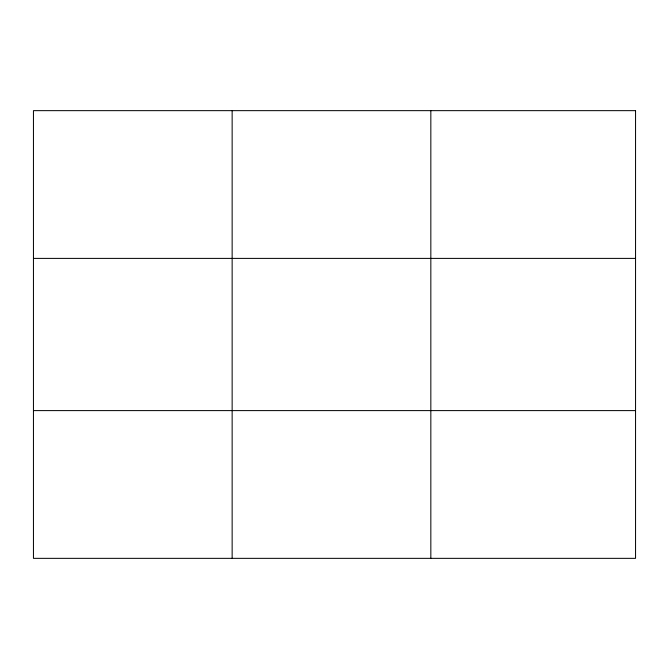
<?xml version="1.0" encoding="UTF-8"?>
<svg xmlns="http://www.w3.org/2000/svg" width="669" height="669" viewBox="0 0 669 669"><rect width="100%" height="100%" fill="white"/><g stroke="black" fill="none" stroke-linecap="round" stroke-linejoin="round"><path stroke-width="1" d="M232.143 110.653L232.143 558.347M430.836 110.653L430.836 558.347M33.45 258.393L635.55 258.393M33.45 410.607L635.55 410.607M635.55 110.653L635.55 558.347L33.45 558.347L33.45 110.653L635.55 110.653"/></g></svg>
